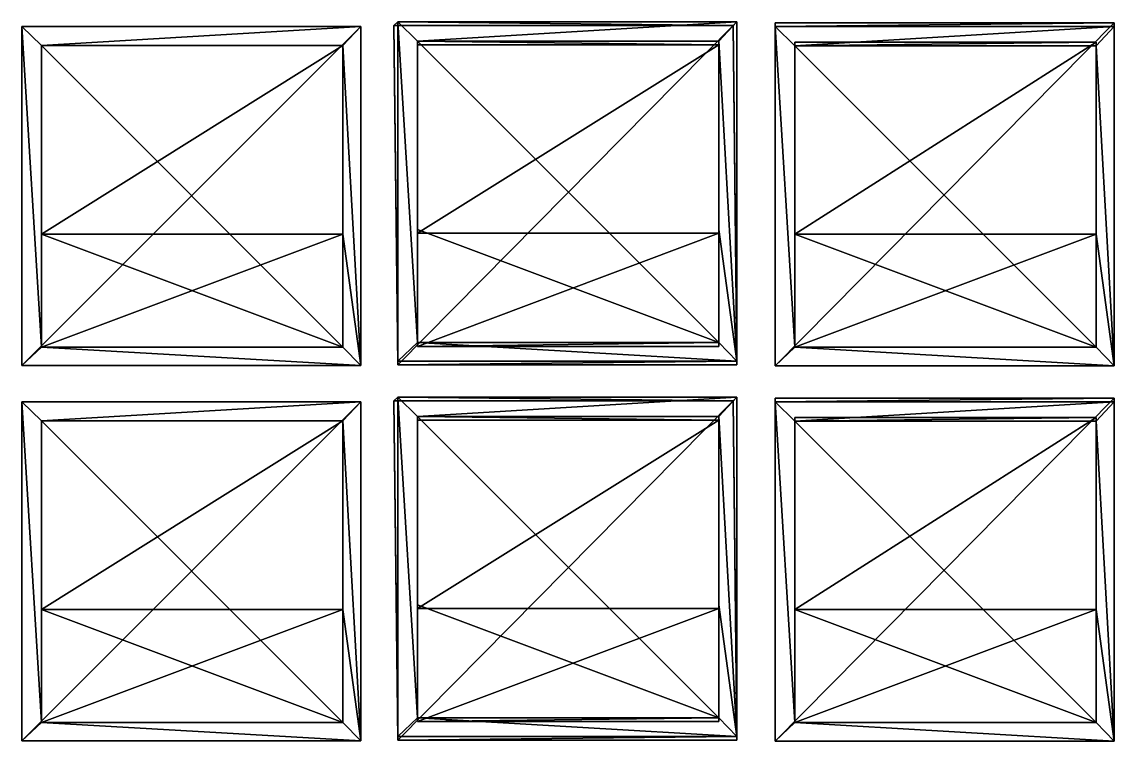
# Model space of a CAD drawing. Header units: metres. Extents: x 0 to 99.4, y 0 to 49.2.
# Drawn here: x 0 to 28.99, y -0.01 to 19.08 of the extents above; entities that cross this region are included whole.
import ezdxf

# ---------------------------------------------------------------- set-up
doc = ezdxf.new("R2010")
doc.units = ezdxf.units.M

msp = doc.modelspace()

# ---------------------------------------------------------------- meshes
at = {"layer": 'Layer0'}
mesh = msp.add_polyface(dxfattribs=at)
corners = [(9, 18.958), (0, 9.958), (0, 18.958), (9, 9.958)]
mesh.append_faces([[corners[k] for k in face] for face in [(0, 1, 2), (1, 0, 3)]], dxfattribs={"vtx0": -1})
mesh = msp.add_polyface(dxfattribs=at)
corners = [(0, 18.958, 1), (9, 18.958), (0, 18.958), (9, 18.958, 1)]
mesh.append_faces([[corners[k] for k in face] for face in [(0, 1, 2), (1, 0, 3)]], dxfattribs={"vtx0": -1})
mesh = msp.add_polyface(dxfattribs=at)
corners = [(0, 18.958, 1), (0, 9.958), (0, 9.958, 1), (0, 18.958)]
mesh.append_faces([[corners[k] for k in face] for face in [(0, 1, 2), (1, 0, 3)]], dxfattribs={"vtx0": -1})
mesh = msp.add_polyface(dxfattribs=at)
corners = [(0, 9.958, 1), (0.522, 10.449, 1), (0, 18.958, 1), (9, 9.958, 1), (8.522, 10.449, 1), (8.522, 13.449, 1), (8.522, 18.449, 1), (0.522, 18.449, 1), (9, 18.958, 1), (0.522, 13.449, 1)]
mesh.append_faces([[corners[k] for k in face] for face in [(7, 1, 9)]], dxfattribs={"vtx0": -1})
mesh.append_faces([[corners[k] for k in face] for face in [(0, 1, 2), (1, 3, 4), (4, 3, 5), (5, 3, 6), (2, 7, 8), (8, 6, 3)]], dxfattribs={"vtx0": -1, "vtx1": -1})
mesh.append_faces([[corners[k] for k in face] for face in [(7, 2, 1)]], dxfattribs={"vtx0": -1, "vtx1": -1, "vtx2": -1})
mesh.append_faces([[corners[k] for k in face] for face in [(1, 0, 3), (8, 7, 6)]], dxfattribs={"vtx0": -1, "vtx2": -1})
mesh = msp.add_polyface(dxfattribs=at)
corners = [(9, 18.958), (9, 9.958, 1), (9, 9.958), (9, 18.958, 1)]
mesh.append_faces([[corners[k] for k in face] for face in [(0, 1, 2), (1, 0, 3)]], dxfattribs={"vtx0": -1})
mesh = msp.add_polyface(dxfattribs=at)
corners = [(9.977, 19.078, 1), (18.877, 18.978), (9.877, 18.978), (18.977, 19.078, 1)]
mesh.append_faces([[corners[k] for k in face] for face in [(0, 1, 2), (1, 0, 3)]], dxfattribs={"vtx0": -1})
mesh = msp.add_polyface(dxfattribs=at)
corners = [(9.977, 19.078, 1), (9.877, 18.978), (9.977, 10.078, 1)]
mesh.append_faces([[corners[k] for k in face] for face in [(0, 1, 2)]])
mesh = msp.add_polyface(dxfattribs=at)
corners = [(18.877, 18.978), (9.977, 9.978), (9.877, 18.978), (18.977, 9.978)]
mesh.append_faces([[corners[k] for k in face] for face in [(0, 1, 2), (1, 0, 3)]], dxfattribs={"vtx0": -1})
mesh = msp.add_polyface(dxfattribs=at)
corners = [(9.877, 18.978), (9.977, 9.978), (9.977, 10.078, 1)]
mesh.append_faces([[corners[k] for k in face] for face in [(0, 1, 2)]])
mesh = msp.add_polyface(dxfattribs=at)
corners = [(9.977, 10.078, 1), (10.499, 10.569, 1), (9.977, 19.078, 1), (18.977, 10.078, 1), (18.499, 10.569, 1), (18.499, 13.569, 1), (18.499, 18.569, 1), (10.499, 18.569, 1), (18.977, 19.078, 1), (10.499, 13.569, 1)]
mesh.append_faces([[corners[k] for k in face] for face in [(7, 1, 9)]], dxfattribs={"vtx0": -1})
mesh.append_faces([[corners[k] for k in face] for face in [(0, 1, 2), (1, 3, 4), (4, 3, 5), (5, 3, 6), (2, 7, 8), (8, 6, 3)]], dxfattribs={"vtx0": -1, "vtx1": -1})
mesh.append_faces([[corners[k] for k in face] for face in [(7, 2, 1)]], dxfattribs={"vtx0": -1, "vtx1": -1, "vtx2": -1})
mesh.append_faces([[corners[k] for k in face] for face in [(1, 0, 3), (8, 7, 6)]], dxfattribs={"vtx0": -1, "vtx2": -1})
mesh = msp.add_polyface(dxfattribs=at)
corners = [(18.977, 19.078, 1), (18.977, 10.078, 1), (18.877, 18.978)]
mesh.append_faces([[corners[k] for k in face] for face in [(0, 1, 2)]])
mesh = msp.add_polyface(dxfattribs=at)
corners = [(18.877, 18.978), (18.977, 10.078, 1), (18.977, 9.978)]
mesh.append_faces([[corners[k] for k in face] for face in [(0, 1, 2)]])
mesh = msp.add_polyface(dxfattribs=at)
corners = [(19.992, 18.952, 1), (19.992, 9.952), (19.992, 9.952, 1), (19.992, 19.052)]
mesh.append_faces([[corners[k] for k in face] for face in [(0, 1, 2), (1, 0, 3)]], dxfattribs={"vtx0": -1})
mesh = msp.add_polyface(dxfattribs=at)
corners = [(19.992, 18.952, 1), (28.992, 19.052), (19.992, 19.052), (28.992, 18.952, 1)]
mesh.append_faces([[corners[k] for k in face] for face in [(0, 1, 2), (1, 0, 3)]], dxfattribs={"vtx0": -1})
mesh = msp.add_polyface(dxfattribs=at)
corners = [(28.992, 19.052), (19.992, 9.952), (19.992, 19.052), (28.992, 9.952)]
mesh.append_faces([[corners[k] for k in face] for face in [(0, 1, 2), (1, 0, 3)]], dxfattribs={"vtx0": -1})
mesh = msp.add_polyface(dxfattribs=at)
corners = [(19.992, 9.952, 1), (20.515, 10.443, 1), (19.992, 18.952, 1), (28.992, 9.952, 1), (28.515, 10.443, 1), (28.515, 13.443, 1), (28.515, 18.443, 1), (20.515, 18.443, 1), (28.992, 18.952, 1), (20.515, 13.443, 1)]
mesh.append_faces([[corners[k] for k in face] for face in [(7, 1, 9)]], dxfattribs={"vtx0": -1})
mesh.append_faces([[corners[k] for k in face] for face in [(0, 1, 2), (1, 3, 4), (4, 3, 5), (5, 3, 6), (2, 7, 8), (8, 6, 3)]], dxfattribs={"vtx0": -1, "vtx1": -1})
mesh.append_faces([[corners[k] for k in face] for face in [(7, 2, 1)]], dxfattribs={"vtx0": -1, "vtx1": -1, "vtx2": -1})
mesh.append_faces([[corners[k] for k in face] for face in [(1, 0, 3), (8, 7, 6)]], dxfattribs={"vtx0": -1, "vtx2": -1})
mesh = msp.add_polyface(dxfattribs=at)
corners = [(28.992, 19.052), (28.992, 9.952, 1), (28.992, 9.952), (28.992, 18.952, 1)]
mesh.append_faces([[corners[k] for k in face] for face in [(0, 1, 2), (1, 0, 3)]], dxfattribs={"vtx0": -1})
mesh = msp.add_polyface(dxfattribs=at)
corners = [(18.499, 10.569, 1), (10.499, 13.569, 1), (10.499, 10.569, 1), (10.499, 18.569, 1), (18.499, 18.569, 1), (18.499, 13.569, 1)]
mesh.append_faces([[corners[k] for k in face] for face in [(0, 1, 2), (4, 0, 5)]], dxfattribs={"vtx0": -1})
mesh.append_faces([[corners[k] for k in face] for face in [(1, 0, 3), (3, 0, 4)]], dxfattribs={"vtx0": -1, "vtx1": -1})
mesh = msp.add_polyface(dxfattribs=at)
corners = [(10.499, 13.569, 1), (10.499, 18.469, 3), (10.499, 13.469, 3), (10.499, 18.569, 1)]
mesh.append_faces([[corners[k] for k in face] for face in [(0, 1, 2), (1, 0, 3)]], dxfattribs={"vtx0": -1})
mesh = msp.add_polyface(dxfattribs=at)
corners = [(18.499, 18.469, 3), (10.499, 18.569, 1), (18.499, 18.569, 1), (10.499, 18.469, 3)]
mesh.append_faces([[corners[k] for k in face] for face in [(0, 1, 2), (1, 0, 3)]], dxfattribs={"vtx0": -1})
mesh = msp.add_polyface(dxfattribs=at)
corners = [(18.499, 18.469, 3), (18.499, 13.569, 1), (18.499, 13.469, 3), (18.499, 18.569, 1)]
mesh.append_faces([[corners[k] for k in face] for face in [(0, 1, 2), (1, 0, 3)]], dxfattribs={"vtx0": -1})
mesh = msp.add_polyface(dxfattribs=at)
corners = [(0.522, 18.449, 1), (0.522, 13.449, 3), (0.522, 13.449, 1), (0.522, 18.449, 3)]
mesh.append_faces([[corners[k] for k in face] for face in [(0, 1, 2), (1, 0, 3)]], dxfattribs={"vtx0": -1})
mesh = msp.add_polyface(dxfattribs=at)
corners = [(8.522, 10.449, 1), (0.522, 13.449, 1), (0.522, 10.449, 1), (0.522, 18.449, 1), (8.522, 18.449, 1), (8.522, 13.449, 1)]
mesh.append_faces([[corners[k] for k in face] for face in [(0, 1, 2), (4, 0, 5)]], dxfattribs={"vtx0": -1})
mesh.append_faces([[corners[k] for k in face] for face in [(1, 0, 3), (3, 0, 4)]], dxfattribs={"vtx0": -1, "vtx1": -1})
mesh = msp.add_polyface(dxfattribs=at)
corners = [(8.522, 18.449, 3), (0.522, 18.449, 1), (8.522, 18.449, 1), (0.522, 18.449, 3)]
mesh.append_faces([[corners[k] for k in face] for face in [(0, 1, 2), (1, 0, 3)]], dxfattribs={"vtx0": -1})
mesh = msp.add_polyface(dxfattribs=at)
corners = [(8.522, 18.449, 3), (0.522, 13.449, 3), (0.522, 18.449, 3), (8.522, 13.449, 3)]
mesh.append_faces([[corners[k] for k in face] for face in [(0, 1, 2), (1, 0, 3)]], dxfattribs={"vtx0": -1})
mesh = msp.add_polyface(dxfattribs=at)
corners = [(8.522, 18.449, 3), (8.522, 13.449, 1), (8.522, 13.449, 3), (8.522, 18.449, 1)]
mesh.append_faces([[corners[k] for k in face] for face in [(0, 1, 2), (1, 0, 3)]], dxfattribs={"vtx0": -1})
mesh = msp.add_polyface(dxfattribs=at)
corners = [(18.499, 18.469, 3), (10.499, 13.469, 3), (10.499, 18.469, 3), (18.499, 13.469, 3)]
mesh.append_faces([[corners[k] for k in face] for face in [(0, 1, 2), (1, 0, 3)]], dxfattribs={"vtx0": -1})
mesh = msp.add_polyface(dxfattribs=at)
corners = [(28.515, 18.543, 3), (20.515, 18.443, 1), (28.515, 18.443, 1), (20.515, 18.543, 3)]
mesh.append_faces([[corners[k] for k in face] for face in [(0, 1, 2), (1, 0, 3)]], dxfattribs={"vtx0": -1})
mesh = msp.add_polyface(dxfattribs=at)
corners = [(20.515, 18.443, 1), (20.515, 13.443, 3), (20.515, 13.443, 1), (20.515, 18.543, 3)]
mesh.append_faces([[corners[k] for k in face] for face in [(0, 1, 2), (1, 0, 3)]], dxfattribs={"vtx0": -1})
mesh = msp.add_polyface(dxfattribs=at)
corners = [(28.515, 18.543, 3), (20.515, 13.443, 3), (20.515, 18.543, 3), (28.515, 13.443, 3)]
mesh.append_faces([[corners[k] for k in face] for face in [(0, 1, 2), (1, 0, 3)]], dxfattribs={"vtx0": -1})
mesh = msp.add_polyface(dxfattribs=at)
corners = [(28.515, 10.443, 1), (20.515, 13.443, 1), (20.515, 10.443, 1), (20.515, 18.443, 1), (28.515, 18.443, 1), (28.515, 13.443, 1)]
mesh.append_faces([[corners[k] for k in face] for face in [(0, 1, 2), (4, 0, 5)]], dxfattribs={"vtx0": -1})
mesh.append_faces([[corners[k] for k in face] for face in [(1, 0, 3), (3, 0, 4)]], dxfattribs={"vtx0": -1, "vtx1": -1})
mesh = msp.add_polyface(dxfattribs=at)
corners = [(28.515, 18.543, 3), (28.515, 13.443, 1), (28.515, 13.443, 3), (28.515, 18.443, 1)]
mesh.append_faces([[corners[k] for k in face] for face in [(0, 1, 2), (1, 0, 3)]], dxfattribs={"vtx0": -1})
mesh = msp.add_polyface(dxfattribs=at)
corners = [(0.522, 13.449, 1), (0.522, 10.449, 2), (0.522, 10.449, 1), (0.522, 13.449, 3)]
mesh.append_faces([[corners[k] for k in face] for face in [(0, 1, 2), (1, 0, 3)]], dxfattribs={"vtx0": -1})
mesh = msp.add_polyface(dxfattribs=at)
corners = [(8.522, 13.449, 3), (0.522, 10.449, 2), (0.522, 13.449, 3), (8.522, 10.449, 2)]
mesh.append_faces([[corners[k] for k in face] for face in [(0, 1, 2), (1, 0, 3)]], dxfattribs={"vtx0": -1})
mesh = msp.add_polyface(dxfattribs=at)
corners = [(8.522, 13.449, 3), (8.522, 10.449, 1), (8.522, 10.449, 2), (8.522, 13.449, 1)]
mesh.append_faces([[corners[k] for k in face] for face in [(0, 1, 2), (1, 0, 3)]], dxfattribs={"vtx0": -1})
mesh = msp.add_polyface(dxfattribs=at)
corners = [(10.499, 10.569, 1), (10.499, 13.469, 3), (10.499, 10.469, 2), (10.499, 13.569, 1)]
mesh.append_faces([[corners[k] for k in face] for face in [(0, 1, 2), (1, 0, 3)]], dxfattribs={"vtx0": -1})
mesh = msp.add_polyface(dxfattribs=at)
corners = [(18.499, 13.469, 3), (10.499, 10.469, 2), (10.499, 13.469, 3), (18.499, 10.469, 2)]
mesh.append_faces([[corners[k] for k in face] for face in [(0, 1, 2), (1, 0, 3)]], dxfattribs={"vtx0": -1})
mesh = msp.add_polyface(dxfattribs=at)
corners = [(18.499, 13.469, 3), (18.499, 10.569, 1), (18.499, 10.469, 2), (18.499, 13.569, 1)]
mesh.append_faces([[corners[k] for k in face] for face in [(0, 1, 2), (1, 0, 3)]], dxfattribs={"vtx0": -1})
mesh = msp.add_polyface(dxfattribs=at)
corners = [(28.515, 13.443, 3), (20.515, 10.443, 2), (20.515, 13.443, 3), (28.515, 10.443, 2)]
mesh.append_faces([[corners[k] for k in face] for face in [(0, 1, 2), (1, 0, 3)]], dxfattribs={"vtx0": -1})
mesh = msp.add_polyface(dxfattribs=at)
corners = [(20.515, 13.443, 1), (20.515, 10.443, 2), (20.515, 10.443, 1), (20.515, 13.443, 3)]
mesh.append_faces([[corners[k] for k in face] for face in [(0, 1, 2), (1, 0, 3)]], dxfattribs={"vtx0": -1})
mesh = msp.add_polyface(dxfattribs=at)
corners = [(28.515, 13.443, 3), (28.515, 10.443, 1), (28.515, 10.443, 2), (28.515, 13.443, 1)]
mesh.append_faces([[corners[k] for k in face] for face in [(0, 1, 2), (1, 0, 3)]], dxfattribs={"vtx0": -1})
mesh = msp.add_polyface(dxfattribs=at)
corners = [(0.522, 10.449, 2), (8.522, 10.449, 1), (0.522, 10.449, 1), (8.522, 10.449, 2)]
mesh.append_faces([[corners[k] for k in face] for face in [(0, 1, 2), (1, 0, 3)]], dxfattribs={"vtx0": -1})
mesh = msp.add_polyface(dxfattribs=at)
corners = [(10.499, 10.469, 2), (18.499, 10.569, 1), (10.499, 10.569, 1), (18.499, 10.469, 2)]
mesh.append_faces([[corners[k] for k in face] for face in [(0, 1, 2), (1, 0, 3)]], dxfattribs={"vtx0": -1})
mesh = msp.add_polyface(dxfattribs=at)
corners = [(20.515, 10.443, 2), (28.515, 10.443, 1), (20.515, 10.443, 1), (28.515, 10.443, 2)]
mesh.append_faces([[corners[k] for k in face] for face in [(0, 1, 2), (1, 0, 3)]], dxfattribs={"vtx0": -1})
mesh = msp.add_polyface(dxfattribs=at)
corners = [(9, 9.958, 1), (0, 9.958), (9, 9.958), (0, 9.958, 1)]
mesh.append_faces([[corners[k] for k in face] for face in [(0, 1, 2), (1, 0, 3)]], dxfattribs={"vtx0": -1})
mesh = msp.add_polyface(dxfattribs=at)
corners = [(18.977, 10.078, 1), (9.977, 9.978), (18.977, 9.978), (9.977, 10.078, 1)]
mesh.append_faces([[corners[k] for k in face] for face in [(0, 1, 2), (1, 0, 3)]], dxfattribs={"vtx0": -1})
mesh = msp.add_polyface(dxfattribs=at)
corners = [(28.992, 9.952, 1), (19.992, 9.952), (28.992, 9.952), (19.992, 9.952, 1)]
mesh.append_faces([[corners[k] for k in face] for face in [(0, 1, 2), (1, 0, 3)]], dxfattribs={"vtx0": -1})
mesh = msp.add_polyface(dxfattribs=at)
corners = [(9, 9), (0, 0), (0, 9), (9, 0)]
mesh.append_faces([[corners[k] for k in face] for face in [(0, 1, 2), (1, 0, 3)]], dxfattribs={"vtx0": -1})
mesh = msp.add_polyface(dxfattribs=at)
corners = [(0, 9, 1), (0, 0), (0, 0, 1), (0, 9)]
mesh.append_faces([[corners[k] for k in face] for face in [(0, 1, 2), (1, 0, 3)]], dxfattribs={"vtx0": -1})
mesh = msp.add_polyface(dxfattribs=at)
corners = [(0, 9, 1), (9, 9), (0, 9), (9, 9, 1)]
mesh.append_faces([[corners[k] for k in face] for face in [(0, 1, 2), (1, 0, 3)]], dxfattribs={"vtx0": -1})
mesh = msp.add_polyface(dxfattribs=at)
corners = [(0, 0, 1), (0.522, 0.491, 1), (0, 9, 1), (9, 0, 1), (8.522, 0.491, 1), (8.522, 3.491, 1), (8.522, 8.491, 1), (0.522, 8.491, 1), (9, 9, 1), (0.522, 3.491, 1)]
mesh.append_faces([[corners[k] for k in face] for face in [(7, 1, 9)]], dxfattribs={"vtx0": -1})
mesh.append_faces([[corners[k] for k in face] for face in [(0, 1, 2), (1, 3, 4), (4, 3, 5), (5, 3, 6), (2, 7, 8), (8, 6, 3)]], dxfattribs={"vtx0": -1, "vtx1": -1})
mesh.append_faces([[corners[k] for k in face] for face in [(7, 2, 1)]], dxfattribs={"vtx0": -1, "vtx1": -1, "vtx2": -1})
mesh.append_faces([[corners[k] for k in face] for face in [(1, 0, 3), (8, 7, 6)]], dxfattribs={"vtx0": -1, "vtx2": -1})
mesh = msp.add_polyface(dxfattribs=at)
corners = [(9, 9), (9, 0, 1), (9, 0), (9, 9, 1)]
mesh.append_faces([[corners[k] for k in face] for face in [(0, 1, 2), (1, 0, 3)]], dxfattribs={"vtx0": -1})
mesh = msp.add_polyface(dxfattribs=at)
corners = [(9.977, 9.12, 1), (18.877, 9.02), (9.877, 9.02), (18.977, 9.12, 1)]
mesh.append_faces([[corners[k] for k in face] for face in [(0, 1, 2), (1, 0, 3)]], dxfattribs={"vtx0": -1})
mesh = msp.add_polyface(dxfattribs=at)
corners = [(9.977, 9.12, 1), (9.877, 9.02), (9.977, 0.12, 1)]
mesh.append_faces([[corners[k] for k in face] for face in [(0, 1, 2)]])
mesh = msp.add_polyface(dxfattribs=at)
corners = [(18.877, 9.02), (9.977, 0.02), (9.877, 9.02), (18.977, 0.02)]
mesh.append_faces([[corners[k] for k in face] for face in [(0, 1, 2), (1, 0, 3)]], dxfattribs={"vtx0": -1})
mesh = msp.add_polyface(dxfattribs=at)
corners = [(9.877, 9.02), (9.977, 0.02), (9.977, 0.12, 1)]
mesh.append_faces([[corners[k] for k in face] for face in [(0, 1, 2)]])
mesh = msp.add_polyface(dxfattribs=at)
corners = [(9.977, 0.12, 1), (10.499, 0.611, 1), (9.977, 9.12, 1), (18.977, 0.12, 1), (18.499, 0.611, 1), (18.499, 3.611, 1), (18.499, 8.611, 1), (10.499, 8.611, 1), (18.977, 9.12, 1), (10.499, 3.611, 1)]
mesh.append_faces([[corners[k] for k in face] for face in [(7, 1, 9)]], dxfattribs={"vtx0": -1})
mesh.append_faces([[corners[k] for k in face] for face in [(0, 1, 2), (1, 3, 4), (4, 3, 5), (5, 3, 6), (2, 7, 8), (8, 6, 3)]], dxfattribs={"vtx0": -1, "vtx1": -1})
mesh.append_faces([[corners[k] for k in face] for face in [(7, 2, 1)]], dxfattribs={"vtx0": -1, "vtx1": -1, "vtx2": -1})
mesh.append_faces([[corners[k] for k in face] for face in [(1, 0, 3), (8, 7, 6)]], dxfattribs={"vtx0": -1, "vtx2": -1})
mesh = msp.add_polyface(dxfattribs=at)
corners = [(18.977, 9.12, 1), (18.977, 0.12, 1), (18.877, 9.02)]
mesh.append_faces([[corners[k] for k in face] for face in [(0, 1, 2)]])
mesh = msp.add_polyface(dxfattribs=at)
corners = [(18.877, 9.02), (18.977, 0.12, 1), (18.977, 0.02)]
mesh.append_faces([[corners[k] for k in face] for face in [(0, 1, 2)]])
mesh = msp.add_polyface(dxfattribs=at)
corners = [(19.992, 8.994, 1), (19.992, -0.006), (19.992, -0.006, 1), (19.992, 9.094)]
mesh.append_faces([[corners[k] for k in face] for face in [(0, 1, 2), (1, 0, 3)]], dxfattribs={"vtx0": -1})
mesh = msp.add_polyface(dxfattribs=at)
corners = [(28.992, 9.094), (19.992, -0.006), (19.992, 9.094), (28.992, -0.006)]
mesh.append_faces([[corners[k] for k in face] for face in [(0, 1, 2), (1, 0, 3)]], dxfattribs={"vtx0": -1})
mesh = msp.add_polyface(dxfattribs=at)
corners = [(19.992, 8.994, 1), (28.992, 9.094), (19.992, 9.094), (28.992, 8.994, 1)]
mesh.append_faces([[corners[k] for k in face] for face in [(0, 1, 2), (1, 0, 3)]], dxfattribs={"vtx0": -1})
mesh = msp.add_polyface(dxfattribs=at)
corners = [(19.992, -0.006, 1), (20.515, 0.485, 1), (19.992, 8.994, 1), (28.992, -0.006, 1), (28.515, 0.485, 1), (28.515, 3.485, 1), (28.515, 8.485, 1), (20.515, 8.485, 1), (28.992, 8.994, 1), (20.515, 3.485, 1)]
mesh.append_faces([[corners[k] for k in face] for face in [(7, 1, 9)]], dxfattribs={"vtx0": -1})
mesh.append_faces([[corners[k] for k in face] for face in [(0, 1, 2), (1, 3, 4), (4, 3, 5), (5, 3, 6), (2, 7, 8), (8, 6, 3)]], dxfattribs={"vtx0": -1, "vtx1": -1})
mesh.append_faces([[corners[k] for k in face] for face in [(7, 2, 1)]], dxfattribs={"vtx0": -1, "vtx1": -1, "vtx2": -1})
mesh.append_faces([[corners[k] for k in face] for face in [(1, 0, 3), (8, 7, 6)]], dxfattribs={"vtx0": -1, "vtx2": -1})
mesh = msp.add_polyface(dxfattribs=at)
corners = [(28.992, 9.094), (28.992, -0.006, 1), (28.992, -0.006), (28.992, 8.994, 1)]
mesh.append_faces([[corners[k] for k in face] for face in [(0, 1, 2), (1, 0, 3)]], dxfattribs={"vtx0": -1})
mesh = msp.add_polyface(dxfattribs=at)
corners = [(8.522, 0.491, 1), (0.522, 3.491, 1), (0.522, 0.491, 1), (0.522, 8.491, 1), (8.522, 8.491, 1), (8.522, 3.491, 1)]
mesh.append_faces([[corners[k] for k in face] for face in [(0, 1, 2), (4, 0, 5)]], dxfattribs={"vtx0": -1})
mesh.append_faces([[corners[k] for k in face] for face in [(1, 0, 3), (3, 0, 4)]], dxfattribs={"vtx0": -1, "vtx1": -1})
mesh = msp.add_polyface(dxfattribs=at)
corners = [(8.522, 8.491, 3), (0.522, 8.491, 1), (8.522, 8.491, 1), (0.522, 8.491, 3)]
mesh.append_faces([[corners[k] for k in face] for face in [(0, 1, 2), (1, 0, 3)]], dxfattribs={"vtx0": -1})
mesh = msp.add_polyface(dxfattribs=at)
corners = [(0.522, 8.491, 1), (0.522, 3.491, 3), (0.522, 3.491, 1), (0.522, 8.491, 3)]
mesh.append_faces([[corners[k] for k in face] for face in [(0, 1, 2), (1, 0, 3)]], dxfattribs={"vtx0": -1})
mesh = msp.add_polyface(dxfattribs=at)
corners = [(8.522, 8.491, 3), (0.522, 3.491, 3), (0.522, 8.491, 3), (8.522, 3.491, 3)]
mesh.append_faces([[corners[k] for k in face] for face in [(0, 1, 2), (1, 0, 3)]], dxfattribs={"vtx0": -1})
mesh = msp.add_polyface(dxfattribs=at)
corners = [(8.522, 8.491, 3), (8.522, 3.491, 1), (8.522, 3.491, 3), (8.522, 8.491, 1)]
mesh.append_faces([[corners[k] for k in face] for face in [(0, 1, 2), (1, 0, 3)]], dxfattribs={"vtx0": -1})
mesh = msp.add_polyface(dxfattribs=at)
corners = [(18.499, 0.611, 1), (10.499, 3.611, 1), (10.499, 0.611, 1), (10.499, 8.611, 1), (18.499, 8.611, 1), (18.499, 3.611, 1)]
mesh.append_faces([[corners[k] for k in face] for face in [(0, 1, 2), (4, 0, 5)]], dxfattribs={"vtx0": -1})
mesh.append_faces([[corners[k] for k in face] for face in [(1, 0, 3), (3, 0, 4)]], dxfattribs={"vtx0": -1, "vtx1": -1})
mesh = msp.add_polyface(dxfattribs=at)
corners = [(10.499, 3.611, 1), (10.499, 8.511, 3), (10.499, 3.511, 3), (10.499, 8.611, 1)]
mesh.append_faces([[corners[k] for k in face] for face in [(0, 1, 2), (1, 0, 3)]], dxfattribs={"vtx0": -1})
mesh = msp.add_polyface(dxfattribs=at)
corners = [(18.499, 8.511, 3), (10.499, 8.611, 1), (18.499, 8.611, 1), (10.499, 8.511, 3)]
mesh.append_faces([[corners[k] for k in face] for face in [(0, 1, 2), (1, 0, 3)]], dxfattribs={"vtx0": -1})
mesh = msp.add_polyface(dxfattribs=at)
corners = [(18.499, 8.511, 3), (10.499, 3.511, 3), (10.499, 8.511, 3), (18.499, 3.511, 3)]
mesh.append_faces([[corners[k] for k in face] for face in [(0, 1, 2), (1, 0, 3)]], dxfattribs={"vtx0": -1})
mesh = msp.add_polyface(dxfattribs=at)
corners = [(18.499, 8.511, 3), (18.499, 3.611, 1), (18.499, 3.511, 3), (18.499, 8.611, 1)]
mesh.append_faces([[corners[k] for k in face] for face in [(0, 1, 2), (1, 0, 3)]], dxfattribs={"vtx0": -1})
mesh = msp.add_polyface(dxfattribs=at)
corners = [(28.515, 8.585, 3), (20.515, 3.485, 3), (20.515, 8.585, 3), (28.515, 3.485, 3)]
mesh.append_faces([[corners[k] for k in face] for face in [(0, 1, 2), (1, 0, 3)]], dxfattribs={"vtx0": -1})
mesh = msp.add_polyface(dxfattribs=at)
corners = [(28.515, 8.585, 3), (20.515, 8.485, 1), (28.515, 8.485, 1), (20.515, 8.585, 3)]
mesh.append_faces([[corners[k] for k in face] for face in [(0, 1, 2), (1, 0, 3)]], dxfattribs={"vtx0": -1})
mesh = msp.add_polyface(dxfattribs=at)
corners = [(20.515, 8.485, 1), (20.515, 3.485, 3), (20.515, 3.485, 1), (20.515, 8.585, 3)]
mesh.append_faces([[corners[k] for k in face] for face in [(0, 1, 2), (1, 0, 3)]], dxfattribs={"vtx0": -1})
mesh = msp.add_polyface(dxfattribs=at)
corners = [(28.515, 0.485, 1), (20.515, 3.485, 1), (20.515, 0.485, 1), (20.515, 8.485, 1), (28.515, 8.485, 1), (28.515, 3.485, 1)]
mesh.append_faces([[corners[k] for k in face] for face in [(0, 1, 2), (4, 0, 5)]], dxfattribs={"vtx0": -1})
mesh.append_faces([[corners[k] for k in face] for face in [(1, 0, 3), (3, 0, 4)]], dxfattribs={"vtx0": -1, "vtx1": -1})
mesh = msp.add_polyface(dxfattribs=at)
corners = [(28.515, 8.585, 3), (28.515, 3.485, 1), (28.515, 3.485, 3), (28.515, 8.485, 1)]
mesh.append_faces([[corners[k] for k in face] for face in [(0, 1, 2), (1, 0, 3)]], dxfattribs={"vtx0": -1})
mesh = msp.add_polyface(dxfattribs=at)
corners = [(0.522, 3.491, 1), (0.522, 0.491, 2), (0.522, 0.491, 1), (0.522, 3.491, 3)]
mesh.append_faces([[corners[k] for k in face] for face in [(0, 1, 2), (1, 0, 3)]], dxfattribs={"vtx0": -1})
mesh = msp.add_polyface(dxfattribs=at)
corners = [(8.522, 3.491, 3), (0.522, 0.491, 2), (0.522, 3.491, 3), (8.522, 0.491, 2)]
mesh.append_faces([[corners[k] for k in face] for face in [(0, 1, 2), (1, 0, 3)]], dxfattribs={"vtx0": -1})
mesh = msp.add_polyface(dxfattribs=at)
corners = [(8.522, 3.491, 3), (8.522, 0.491, 1), (8.522, 0.491, 2), (8.522, 3.491, 1)]
mesh.append_faces([[corners[k] for k in face] for face in [(0, 1, 2), (1, 0, 3)]], dxfattribs={"vtx0": -1})
mesh = msp.add_polyface(dxfattribs=at)
corners = [(10.499, 0.611, 1), (10.499, 3.511, 3), (10.499, 0.511, 2), (10.499, 3.611, 1)]
mesh.append_faces([[corners[k] for k in face] for face in [(0, 1, 2), (1, 0, 3)]], dxfattribs={"vtx0": -1})
mesh = msp.add_polyface(dxfattribs=at)
corners = [(18.499, 3.511, 3), (10.499, 0.511, 2), (10.499, 3.511, 3), (18.499, 0.511, 2)]
mesh.append_faces([[corners[k] for k in face] for face in [(0, 1, 2), (1, 0, 3)]], dxfattribs={"vtx0": -1})
mesh = msp.add_polyface(dxfattribs=at)
corners = [(18.499, 3.511, 3), (18.499, 0.611, 1), (18.499, 0.511, 2), (18.499, 3.611, 1)]
mesh.append_faces([[corners[k] for k in face] for face in [(0, 1, 2), (1, 0, 3)]], dxfattribs={"vtx0": -1})
mesh = msp.add_polyface(dxfattribs=at)
corners = [(20.515, 3.485, 1), (20.515, 0.485, 2), (20.515, 0.485, 1), (20.515, 3.485, 3)]
mesh.append_faces([[corners[k] for k in face] for face in [(0, 1, 2), (1, 0, 3)]], dxfattribs={"vtx0": -1})
mesh = msp.add_polyface(dxfattribs=at)
corners = [(28.515, 3.485, 3), (20.515, 0.485, 2), (20.515, 3.485, 3), (28.515, 0.485, 2)]
mesh.append_faces([[corners[k] for k in face] for face in [(0, 1, 2), (1, 0, 3)]], dxfattribs={"vtx0": -1})
mesh = msp.add_polyface(dxfattribs=at)
corners = [(28.515, 3.485, 3), (28.515, 0.485, 1), (28.515, 0.485, 2), (28.515, 3.485, 1)]
mesh.append_faces([[corners[k] for k in face] for face in [(0, 1, 2), (1, 0, 3)]], dxfattribs={"vtx0": -1})
mesh = msp.add_polyface(dxfattribs=at)
corners = [(10.499, 0.511, 2), (18.499, 0.611, 1), (10.499, 0.611, 1), (18.499, 0.511, 2)]
mesh.append_faces([[corners[k] for k in face] for face in [(0, 1, 2), (1, 0, 3)]], dxfattribs={"vtx0": -1})
mesh = msp.add_polyface(dxfattribs=at)
corners = [(0.522, 0.491, 2), (8.522, 0.491, 1), (0.522, 0.491, 1), (8.522, 0.491, 2)]
mesh.append_faces([[corners[k] for k in face] for face in [(0, 1, 2), (1, 0, 3)]], dxfattribs={"vtx0": -1})
mesh = msp.add_polyface(dxfattribs=at)
corners = [(20.515, 0.485, 2), (28.515, 0.485, 1), (20.515, 0.485, 1), (28.515, 0.485, 2)]
mesh.append_faces([[corners[k] for k in face] for face in [(0, 1, 2), (1, 0, 3)]], dxfattribs={"vtx0": -1})
mesh = msp.add_polyface(dxfattribs=at)
corners = [(9, 0, 1), (0, 0), (9, 0), (0, 0, 1)]
mesh.append_faces([[corners[k] for k in face] for face in [(0, 1, 2), (1, 0, 3)]], dxfattribs={"vtx0": -1})
mesh = msp.add_polyface(dxfattribs=at)
corners = [(18.977, 0.12, 1), (9.977, 0.02), (18.977, 0.02), (9.977, 0.12, 1)]
mesh.append_faces([[corners[k] for k in face] for face in [(0, 1, 2), (1, 0, 3)]], dxfattribs={"vtx0": -1})
mesh = msp.add_polyface(dxfattribs=at)
corners = [(28.992, -0.006, 1), (19.992, -0.006), (28.992, -0.006), (19.992, -0.006, 1)]
mesh.append_faces([[corners[k] for k in face] for face in [(0, 1, 2), (1, 0, 3)]], dxfattribs={"vtx0": -1})

doc.saveas('drawing.dxf')
